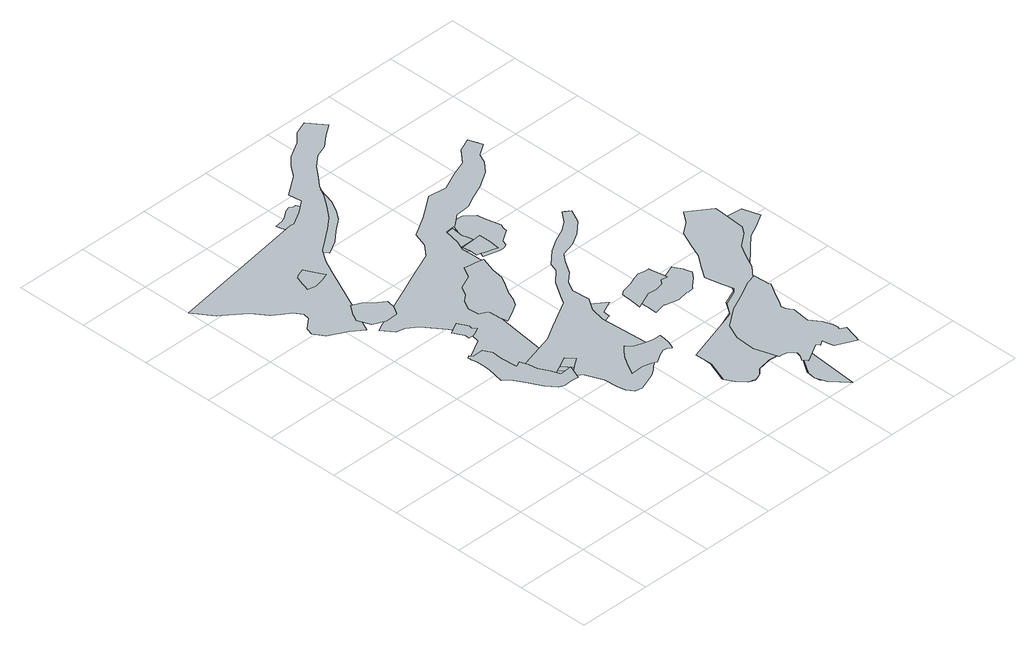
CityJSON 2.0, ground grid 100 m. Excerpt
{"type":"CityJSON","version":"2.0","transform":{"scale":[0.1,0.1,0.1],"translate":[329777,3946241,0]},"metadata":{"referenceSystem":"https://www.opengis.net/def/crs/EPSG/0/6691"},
"CityObjects":{
"object1":{"type":"GenericCityObject","attributes":{"prefecture":"14","disasterType":"1","areaType":"1","zoneNumber":"151-H25-67027","zoneName":"佐野川27","status":"0"},"geometry":[{"type":"MultiSurface","lod":"1","boundaries":[[[0,1,2,3,4,5,6,7,8,9,10,11,12,13,14,15,16,17,18,19,20,21,22,23,24,25,26,27]]]}]},
"object2":{"type":"GenericCityObject","attributes":{"prefecture":"14","disasterType":"1","areaType":"1","zoneNumber":"151-H25-67027","zoneName":"佐野川27","status":"0"},"geometry":[{"type":"MultiSurface","lod":"1","boundaries":[[[28,29,30,31,32,33,34,35,36,37,38,39,40,41,42,43,44]]]}]},
"object3":{"type":"GenericCityObject","attributes":{"prefecture":"14","disasterType":"1","areaType":"2","zoneNumber":"151-H25-67027","zoneName":"佐野川27","status":"0"},"geometry":[{"type":"MultiSurface","lod":"1","boundaries":[[[45,46,47,48,49,50]]]}]},
"object4":{"type":"GenericCityObject","attributes":{"prefecture":"14","disasterType":"1","areaType":"1","zoneNumber":"151-H25-67027","zoneName":"佐野川27","status":"0"},"geometry":[{"type":"MultiSurface","lod":"1","boundaries":[[[51,52,53,54,55,56,47,57,58,59,50]]]}]},
"object5":{"type":"GenericCityObject","attributes":{"prefecture":"14","disasterType":"1","areaType":"1","zoneNumber":"151-H25-67027","zoneName":"佐野川27","status":"0"},"geometry":[{"type":"MultiSurface","lod":"1","boundaries":[[[60,61,62,63,64,65,66,67,68,69,70,71,72,73,74,75,76,77]]]}]},
"object6":{"type":"GenericCityObject","attributes":{"prefecture":"14","disasterType":"1","areaType":"1","zoneNumber":"151-H25-67028","zoneName":"佐野川28","status":"0"},"geometry":[{"type":"MultiSurface","lod":"1","boundaries":[[[78,79,80,81,82,83,84,85,86,87,88,89,90,91,92,93]]]}]},
"object7":{"type":"GenericCityObject","attributes":{"prefecture":"14","disasterType":"2","areaType":"1","zoneNumber":84904,"zoneName":"御霊沢-1","status":"0"},"geometry":[{"type":"MultiSurface","lod":"1","boundaries":[[[94,95,96,97,98,99,100,101,102,103,104,105,106,107,108,109,110,111,112,113,114,115,116,117,118,119,120,121,122,123,124,125,126,127,128,129,130,131,132,133,134,135,136,137]]]}]},
"object8":{"type":"GenericCityObject","attributes":{"prefecture":"14","disasterType":"1","areaType":"1","zoneNumber":"151-H25-67027","zoneName":"佐野川27","status":"0"},"geometry":[{"type":"MultiSurface","lod":"1","boundaries":[[[138,139,140,141,142,143,144,145,146,147,148,149,150,151,152,153,154,155,156,157,158,159,160,161,162,163,164,165,166,167]]]}]},
"object9":{"type":"GenericCityObject","attributes":{"prefecture":"14","disasterType":"1","areaType":"1","zoneNumber":"151-H25-67027","zoneName":"佐野川27","status":"0"},"geometry":[{"type":"MultiSurface","lod":"1","boundaries":[[[168,169,170,171,172,173,174,175,176,177,178,179,180,181,182,183,184,185,186,187,188,189,190,191,192,193,194]]]}]},
"object10":{"type":"GenericCityObject","attributes":{"prefecture":"14","disasterType":"2","areaType":"1","zoneNumber":84003,"zoneName":"婦谷沢","status":"0"},"geometry":[{"type":"MultiSurface","lod":"1","boundaries":[[[195,196,197,198,199,200,201,202,203,204,205,206,207,208,209,210,211,212,213,214,215,216,217,218,219,220,221,222,223,224,225,226,227,228,229,230,231,232,233,234,235]]]}]},
"object11":{"type":"GenericCityObject","attributes":{"prefecture":"14","disasterType":"1","areaType":"1","zoneNumber":"151-H25-67027","zoneName":"佐野川27","status":"0"},"geometry":[{"type":"MultiSurface","lod":"1","boundaries":[[[236,237,238,239,240,241,242,243,244,245,246,247,248,249,250,251,252,253,254,255]]]}]},
"object12":{"type":"GenericCityObject","attributes":{"prefecture":"14","disasterType":"1","areaType":"1","zoneNumber":"151-H25-67028","zoneName":"佐野川28","status":"0"},"geometry":[{"type":"MultiSurface","lod":"1","boundaries":[[[256,257,258,259,260,261,262,263,264,265,266,267,268,269,270,271,272,273,274,275,276,277,278]]]}]},
"object13":{"type":"GenericCityObject","attributes":{"prefecture":"14","disasterType":"1","areaType":"1","zoneNumber":"151-H25-67028","zoneName":"佐野川28","status":"0"},"geometry":[{"type":"MultiSurface","lod":"1","boundaries":[[[279,280,281,282,283,284,285,286,287,288,289,290,291,292,293,294,295,296,297,298]]]}]},
"object14":{"type":"GenericCityObject","attributes":{"prefecture":"14","disasterType":"2","areaType":"1","zoneNumber":84905,"zoneName":"御霊沢-2","status":"0"},"geometry":[{"type":"MultiSurface","lod":"1","boundaries":[[[299,300,301,302,303,304,305,306,307,308,309,310,311,312,313,314,315,316,317,318,319,320,321,322,323,324,325,326,327,328,329,330,331,332,333,334,335,336,337,338,339,340,341,342,343,344,345,346,347,348,349,350,351]]]}]},
"object15":{"type":"GenericCityObject","attributes":{"prefecture":"14","disasterType":"1","areaType":"1","zoneNumber":"151-H25-67027","zoneName":"佐野川27","status":"0"},"geometry":[{"type":"MultiSurface","lod":"1","boundaries":[[[352,353,354,355,356,357,358,359,360,361,362,363,364,365,366]]]}]},
"object16":{"type":"GenericCityObject","attributes":{"prefecture":"14","disasterType":"1","areaType":"1","zoneNumber":"151-H25-67027","zoneName":"佐野川27","status":"0"},"geometry":[{"type":"MultiSurface","lod":"1","boundaries":[[[367,368,369,370,371,372,373,374,375,376,377,378,379,380]]]}]},
"object17":{"type":"GenericCityObject","attributes":{"prefecture":"14","disasterType":"1","areaType":"1","zoneNumber":"151-H25-67027","zoneName":"佐野川27","status":"0"},"geometry":[{"type":"MultiSurface","lod":"1","boundaries":[[[381,382,383,384,385,386,387,388,389,390,391,392,393,394,395,396,397,398,399,400,401,402,403,404,405,406]]]}]},
"object18":{"type":"GenericCityObject","attributes":{"prefecture":"14","disasterType":"1","areaType":"1","zoneNumber":"151-H25-67027","zoneName":"佐野川27","status":"0"},"geometry":[{"type":"MultiSurface","lod":"1","boundaries":[[[407,408,409,410,411,412,413,414,415,416,417,418,419,420,421,422,423,424,425,426,427,428,429]]]}]},
"object19":{"type":"GenericCityObject","attributes":{"prefecture":"14","disasterType":"2","areaType":"2","zoneNumber":84003,"zoneName":"婦谷沢","status":"0"},"geometry":[{"type":"MultiSurface","lod":"1","boundaries":[[[430,431,432,433,434,435,436,437,438,439,440,441,442,443,444,445,446,447,448,449,450,451,452]]]}]},
"object20":{"type":"GenericCityObject","attributes":{"prefecture":"14","disasterType":"1","areaType":"1","zoneNumber":"151-H25-67026","zoneName":"佐野川26","status":"0"},"geometry":[{"type":"MultiSurface","lod":"1","boundaries":[[[453,454,455,456,457,458,459,460,461,462,463,464,465,466,467,468,469,470,471,472,473,474,475,476,477,478,479,480,481,482,483,484,485,486,487,488,489,490,491,492,493,494,495,496,497,498,499]]]}]},
"object21":{"type":"GenericCityObject","attributes":{"prefecture":"14","disasterType":"1","areaType":"1","zoneNumber":"151-H25-67027","zoneName":"佐野川27","status":"0"},"geometry":[{"type":"MultiSurface","lod":"1","boundaries":[[[500,501,502,503,504,505,506,507,508,509,510,511,512,513,514,515,516,517,518,519,520,521,522,523,524,525,526,527,528,529,530]]]}]},
"object22":{"type":"GenericCityObject","attributes":{"prefecture":"14","disasterType":"2","areaType":"1","zoneNumber":84906,"zoneName":"御霊沢-3","status":"0"},"geometry":[{"type":"MultiSurface","lod":"1","boundaries":[[[531,532,533,534,535,536,537,538,539,540,541,542,543,544,545,546,547,548,549,550,551,552,553,554,555,556,557,558,559,560,561,562,563,564,565,566,567,568,569,570,571,572,573,574]]]}]},
"object23":{"type":"GenericCityObject","attributes":{"prefecture":"14","disasterType":"2","areaType":"1","zoneNumber":84907,"zoneName":"御霊沢-4","status":"0"},"geometry":[{"type":"MultiSurface","lod":"1","boundaries":[[[575,576,577,578,579,580,581,582,583,584,585,586,587,588,589,590,591,592,593,594,595,596,597,598,599,600,601,602,603,604,605,606,607,608,609,610,611,612,613,614,615,616,617,618,619,620,621,622]]]}]},
"object24":{"type":"GenericCityObject","attributes":{"prefecture":"14","disasterType":"2","areaType":"2","zoneNumber":84905,"zoneName":"御霊沢-2","status":"0"},"geometry":[{"type":"MultiSurface","lod":"1","boundaries":[[[623,624,625,626,627,628,629]]]}]}
},
"vertices":[
[2253,2303,0],[2261,2298,0],[2338,2496,0],[2173,2487,0],[2125,2605,0],[2049,2751,0],[2031,2871,0],[1992,2979,0],[1922,2941,0],[1915,2945,0],[1897,3171,0],[1911,3323,0],[1851,3434,0],[1702,3430,0],[1700,3433,0],[1675,3471,0],[1641,3451,0],[1638,3391,0],[1659,3322,0],[1658,3242,0],[1651,3126,0],[1602,2883,0],[1679,2817,0],[1761,2689,0],[1873,2462,0],[1975,2329,0],[2046,2306,0],[2165,2314,0],
[1666,4624,0],[1707,4689,0],[1716,4703,0],[1730,4737,0],[1730,4742,0],[1742,4810,0],[1747,4841,0],[1661,4908,0],[1526,5032,0],[1399,5087,0],[1338,5008,0],[1303,4964,0],[1290,4937,0],[1247,4847,0],[1311,4670,0],[1483,4592,0],[1654,4605,0],
[2359,2466,0],[2260,2592,0],[2233,2578,0],[2186,2554,0],[2300,2422,0],[2340,2451,0],
[2413,2505,0],[2429,2517,0],[2493,2564,0],[2406,2667,0],[2333,2630,0],[2317,2621,0],[2123,2522,0],[2101,2511,0],[2231,2371,0],
[1924,3701,0],[1955,3700,0],[1968,3699,0],[1998,3705,0],[2019,3716,0],[2047,3732,0],[2107,3764,0],[2060,3814,0],[2074,3860,0],[2007,3998,0],[1947,3967,0],[1918,3951,0],[1870,3926,0],[1850,3916,0],[1841,3911,0],[1874,3855,0],[1914,3766,0],[1917,3701,0],
[1614,5695,0],[1581,5761,0],[1569,5784,0],[1541,5840,0],[1526,5869,0],[1488,5945,0],[1392,5916,0],[1339,5879,0],[1337,5867,0],[1316,5800,0],[1307,5771,0],[1298,5744,0],[1290,5719,0],[1268,5648,0],[1386,5628,0],[1520,5657,0],
[1199,4639,0],[1290,4822,0],[1389,5031,0],[1488,5239,0],[1587,5448,0],[1686,5657,0],[1785,5865,0],[1906,6042,0],[2067,6161,0],[2227,6282,0],[2392,6417,0],[2523,6576,0],[2639,6742,0],[2743,6913,0],[2844,7031,0],[2974,7193,0],[3138,7326,0],[3297,7384,0],[3461,7517,0],[3625,7632,0],[3458,7859,0],[3266,7783,0],[3135,7652,0],[2899,7518,0],[2776,7396,0],[2665,7246,0],[2376,7045,0],[2402,6861,0],[2224,6727,0],[2031,6616,0],[1988,6627,0],[7,6308,0],[191,6040,0],[231,6005,0],[487,5798,0],[625,5612,0],[719,5537,0],[841,5461,0],[909,5352,0],[892,5259,0],[738,5134,0],[713,5033,0],[797,4888,0],[1041,4756,0],
[3409,1932,0],[3423,1958,0],[3434,1977,0],[3453,2038,0],[3458,2067,0],[3460,2084,0],[3463,2111,0],[3471,2184,0],[3366,2181,0],[3286,2208,0],[3226,2221,0],[3105,2266,0],[3067,2308,0],[3043,2339,0],[3004,2298,0],[2974,2267,0],[2919,2210,0],[2887,2166,0],[2857,2113,0],[2831,2069,0],[2745,1919,0],[2914,1926,0],[3041,1889,0],[3097,1859,0],[3182,1912,0],[3215,1929,0],[3253,1949,0],[3293,1964,0],[3353,1961,0],[3405,1925,0],
[2724,3762,0],[2779,3849,0],[2834,3985,0],[2908,4103,0],[2980,4229,0],[3005,4404,0],[3076,4618,0],[3028,4625,0],[2977,4634,0],[2905,4645,0],[2807,4661,0],[2721,4502,0],[2531,4419,0],[2461,4294,0],[2369,4218,0],[2299,4090,0],[2314,3941,0],[2406,3893,0],[2422,3870,0],[2424,3838,0],[2426,3798,0],[2427,3789,0],[2424,3725,0],[2427,3711,0],[2446,3630,0],[2450,3613,0],[2562,3666,0],
[2756,1683,0],[2876,1734,0],[2962,1791,0],[3005,1838,0],[3217,1970,0],[3280,2012,0],[3225,2871,0],[3275,3074,0],[3384,3242,0],[3369,3485,0],[3452,3631,0],[3584,3747,0],[3708,3940,0],[3788,4035,0],[3980,4094,0],[4161,4196,0],[4334,4351,0],[4427,4538,0],[4337,4599,0],[4215,4453,0],[4087,4353,0],[3910,4274,0],[3736,4171,0],[3551,4002,0],[3507,3881,0],[3343,3724,0],[3206,3510,0],[3132,3392,0],[2931,3280,0],[2729,3167,0],[2527,3055,0],[1731,2828,0],[1817,2658,0],[2005,2353,0],[2259,2346,0],[2335,2301,0],[2434,2050,0],[2448,1862,0],[2471,1747,0],[2536,1665,0],[2629,1643,0],
[3230,2823,0],[3308,2850,0],[3325,2856,0],[3335,2950,0],[3493,3024,0],[3495,3028,0],[3511,3029,0],[3482,3053,0],[3433,3092,0],[3328,3177,0],[3235,3252,0],[3149,3321,0],[3007,3205,0],[2802,3028,0],[3061,2945,0],[3006,2852,0],[3071,2839,0],[3151,2824,0],[3173,2819,0],[3217,2819,0],
[2146,6854,0],[2029,6773,0],[1969,6746,0],[1858,6729,0],[1875,6659,0],[1882,6632,0],[1893,6585,0],[1901,6560,0],[1911,6531,0],[1933,6465,0],[2010,6494,0],[2058,6472,0],[2178,6367,0],[2242,6453,0],[2275,6501,0],[2403,6514,0],[2396,6535,0],[2357,6657,0],[2327,6752,0],[2311,6801,0],[2296,6847,0],[2260,6845,0],[2214,6871,0],
[2270,6184,0],[2441,6317,0],[2539,6444,0],[2630,6612,0],[2699,6849,0],[2602,6823,0],[2564,6812,0],[2553,6809,0],[2468,6786,0],[2393,6682,0],[2317,6536,0],[2277,6468,0],[2110,6375,0],[1916,6283,0],[1797,6131,0],[1808,6115,0],[1856,6048,0],[1871,6027,0],[1929,5946,0],[2121,6054,0],
[2049,2354,0],[2245,2351,0],[2431,3700,0],[2465,3782,0],[2630,3910,0],[2734,4081,0],[2850,4244,0],[2983,4395,0],[3045,4598,0],[3042,4792,0],[3038,4921,0],[3097,5057,0],[3140,5274,0],[3288,5285,0],[3452,5415,0],[3662,5436,0],[3823,5515,0],[4008,5596,0],[4246,5743,0],[4380,5892,0],[4433,6013,0],[4604,6130,0],[4537,6312,0],[4352,6234,0],[4189,6048,0],[3973,5966,0],[3728,5854,0],[3476,5884,0],[3313,5766,0],[3144,5649,0],[2860,5481,0],[2794,5281,0],[2663,5129,0],[2451,5037,0],[2239,4945,0],[2028,4853,0],[1816,4761,0],[1604,4669,0],[1392,4577,0],[1298,4534,0],[1410,4375,0],[1527,4350,0],[1661,4246,0],[1860,3980,0],[1960,3805,0],[1968,3697,0],[1943,3589,0],[1669,3440,0],[1699,3243,0],[1645,2898,0],[1752,2811,0],[1887,2533,0],[1990,2381,0],
[3001,4958,0],[3158,4959,0],[3199,4960,0],[3258,4961,0],[3237,5044,0],[3219,5110,0],[3237,5271,0],[3137,5262,0],[3109,5260,0],[3001,5251,0],[2978,5249,0],[2872,5149,0],[2713,5080,0],[2776,4955,0],[2903,4957,0],
[3360,4958,0],[3292,4954,0],[3260,4952,0],[3203,4949,0],[3118,4944,0],[3063,4941,0],[3083,4843,0],[3081,4734,0],[3145,4713,0],[3176,4703,0],[3248,4679,0],[3280,4669,0],[3344,4648,0],[3362,4799,0],
[3450,4630,0],[3453,4631,0],[3477,4705,0],[3637,4811,0],[3650,4862,0],[3655,4880,0],[3673,4924,0],[3622,5155,0],[3611,5248,0],[3534,5312,0],[3490,5348,0],[3471,5354,0],[3435,5356,0],[3295,5361,0],[3250,5207,0],[3171,5059,0],[3117,5010,0],[3011,4975,0],[3016,4901,0],[3146,4764,0],[3114,4656,0],[3275,4615,0],[3324,4602,0],[3360,4600,0],[3380,4599,0],[3409,4606,0],
[4036,3146,0],[3926,3101,0],[3775,3065,0],[3721,3031,0],[3717,2990,0],[3712,2931,0],[3709,2889,0],[3706,2871,0],[3702,2840,0],[3688,2728,0],[3837,2793,0],[3936,2834,0],[4053,2817,0],[4170,2848,0],[4221,2910,0],[4313,2897,0],[4302,2957,0],[4295,2995,0],[4284,3053,0],[4273,3109,0],[4265,3151,0],[4214,3147,0],[4114,3171,0],
[4354,4587,0],[4247,4425,0],[4112,4301,0],[3925,4235,0],[3750,4133,0],[3640,3967,0],[3535,3833,0],[3379,3693,0],[3294,3496,0],[3242,3327,0],[3177,3226,0],[3234,3192,0],[3298,3293,0],[3343,3489,0],[3421,3657,0],[3563,3784,0],[3688,3948,0],[3771,4080,0],[3945,4184,0],[4137,4248,0],[4289,4390,0],[4396,4559,0],[4373,4575,0],
[4329,656,0],[4594,803,0],[4629,757,0],[4693,807,0],[4708,732,0],[4731,645,0],[4996,523,0],[5017,593,0],[5024,619,0],[5043,685,0],[5054,722,0],[5071,781,0],[4994,819,0],[5001,854,0],[5000,933,0],[4950,1055,0],[4852,1192,0],[4884,1443,0],[4866,1462,0],[4851,1489,0],[4839,1522,0],[4825,1588,0],[4871,1663,0],[4963,1830,0],[5032,1949,0],[5032,1946,0],[5039,1961,0],[5031,1971,0],[5029,1991,0],[5026,2046,0],[5022,2104,0],[5018,2157,0],[5015,2203,0],[4880,2165,0],[4625,2035,0],[4413,1933,0],[4159,1746,0],[4057,1533,0],[4045,1261,0],[4142,943,0],[4183,941,0],[4264,927,0],[4322,876,0],[4338,841,0],[4328,794,0],[4299,742,0],[4280,715,0],
[4473,2989,0],[4354,2940,0],[4303,2925,0],[4302,2927,0],[4162,2901,0],[4097,2888,0],[4071,2882,0],[4035,2873,0],[3949,2854,0],[3869,2842,0],[3753,2806,0],[3752,2722,0],[3751,2706,0],[3751,2646,0],[3750,2630,0],[3749,2519,0],[3921,2560,0],[3922,2544,0],[4022,2525,0],[4104,2503,0],[4253,2533,0],[4282,2525,0],[4358,2537,0],[4381,2568,0],[4492,2664,0],[4576,2760,0],[4556,2820,0],[4544,2855,0],[4540,2867,0],[4521,2901,0],[4502,2935,0],
[4473,1044,0],[4494,1274,0],[4516,1504,0],[4584,1701,0],[4681,1877,0],[4824,2021,0],[4982,2196,0],[5127,2349,0],[5214,2530,0],[5314,2704,0],[5496,2841,0],[5569,2942,0],[5590,3172,0],[5612,3402,0],[5306,3618,0],[5186,3458,0],[5021,3330,0],[4915,3105,0],[4844,2917,0],[4718,2755,0],[4603,2587,0],[4651,2346,0],[4687,2200,0],[4639,2152,0],[4429,2055,0],[4310,1894,0],[3506,1639,0],[3503,1395,0],[3391,1091,0],[3462,973,0],[3572,853,0],[3662,836,0],[3741,866,0],[3817,938,0],[4012,982,0],[4201,972,0],[4244,945,0],[4301,908,0],[4336,843,0],[4314,729,0],[4161,490,0],[4144,373,0],[4200,227,0],[4386,5,0],
[4424,605,0],[4449,835,0],[4474,1064,0],[4499,1294,0],[4524,1523,0],[4602,1714,0],[4698,1892,0],[4840,2036,0],[4973,2186,0],[5104,2363,0],[5357,2602,0],[5520,2757,0],[5702,2843,0],[5880,2947,0],[5809,3182,0],[5592,3209,0],[5367,3262,0],[5157,3267,0],[4870,2876,0],[4786,2700,0],[4715,2570,0],[4644,2427,0],[4683,2226,0],[4652,2173,0],[4441,2080,0],[4325,1917,0],[4151,1848,0],[3506,1588,0],[3499,1403,0],[3389,1108,0],[3440,1005,0],[3498,934,0],[3561,862,0],[3633,825,0],[3700,845,0],[3759,878,0],[3818,938,0],[4022,978,0],[4225,959,0],[4269,929,0],[4336,845,0],[4307,727,0],[4163,515,0],[4146,411,0],[4157,308,0],[4369,26,0],[4386,255,0],[4399,376,0],
[4562,6243,0],[4381,6156,0],[4257,6005,0],[4312,5960,0],[4400,6102,0],[4579,6197,0],[4574,6211,0]
]}
